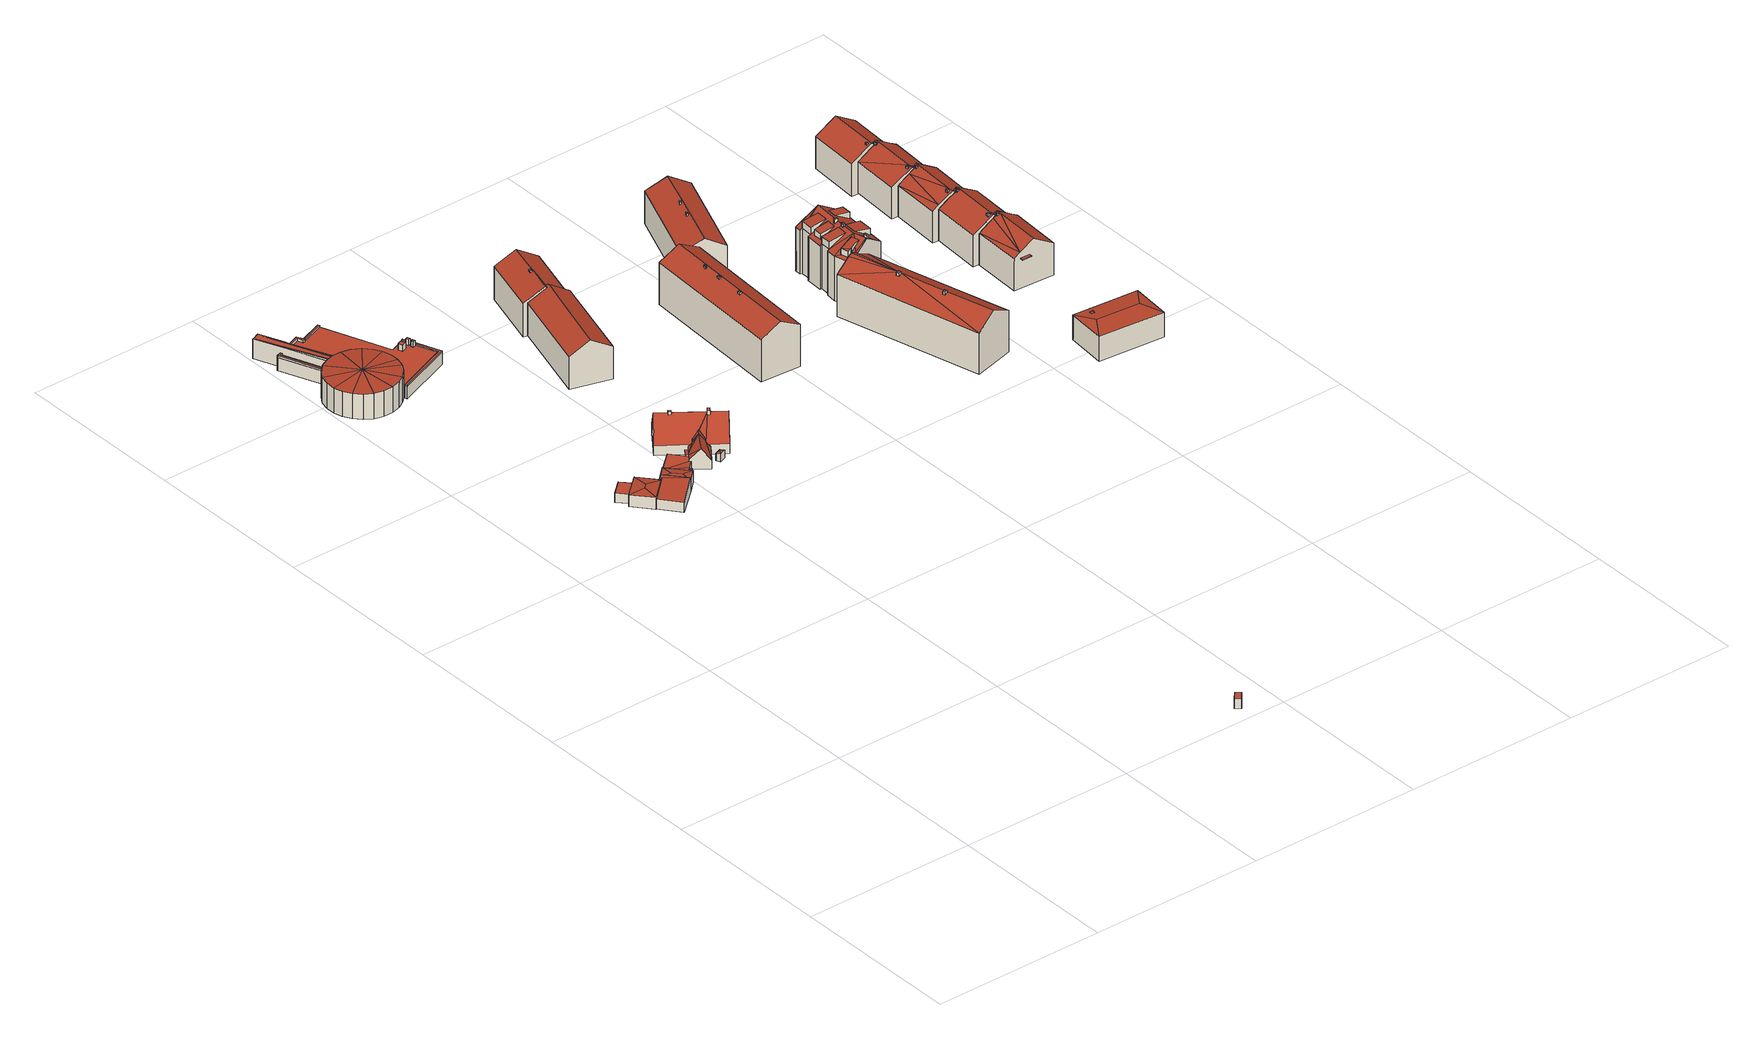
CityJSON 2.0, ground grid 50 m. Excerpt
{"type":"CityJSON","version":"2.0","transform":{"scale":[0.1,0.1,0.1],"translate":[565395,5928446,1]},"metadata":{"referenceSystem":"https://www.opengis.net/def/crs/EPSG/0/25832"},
"CityObjects":{
"building1":{"type":"Building","attributes":{"Grundfläche 2D":"74.644466","Grundhöhe NN":"1.126"},"geometry":[{"type":"Solid","lod":"3","boundaries":[[[[0,1,2,3]],[[4,5,6,7]],[[5,8,9,6]],[[10,9,8]],[[10,7,6,9]],[[0,3,11,12]],[[1,0,12,13]],[[2,1,13,14]],[[5,4,15,16]],[[4,7,17,15]],[[2,14,18,8,5,16,11,3]],[[10,8,18,19]],[[7,10,19,17]],[[15,17,19,18,14,13,12,11,16]]]],"semantics":{"surfaces":[{"type":"RoofSurface"},{"type":"WallSurface"},{"type":"GroundSurface"}],"values":[[0,0,0,0,0,1,1,1,1,1,1,1,1,2]]}}]},
"building2":{"type":"Building","attributes":{"Grundfläche 2D":"5.237724","Grundhöhe NN":"4.412"},"geometry":[{"type":"Solid","lod":"3","boundaries":[[[[20,21,22,23]],[[24,25,23,22]],[[25,26,20,23]],[[26,27,21,20]],[[27,24,22,21]],[[27,26,25,24]]]],"semantics":{"surfaces":[{"type":"RoofSurface"},{"type":"WallSurface"},{"type":"GroundSurface"}],"values":[[0,1,1,1,1,2]]}}]},
"building3":{"type":"Building","attributes":{"Grundfläche 2D":"63.554489","Grundhöhe NN":"1.201"},"geometry":[{"type":"Solid","lod":"3","boundaries":[[[[28,29,30,31]],[[32,29,28,33]],[[34,35,31,30]],[[35,36,28,31]],[[36,37,33,28]],[[37,38,32,33]],[[38,39,29,32]],[[39,34,30,29]],[[35,34,39,38,37,36]]]],"semantics":{"surfaces":[{"type":"RoofSurface"},{"type":"WallSurface"},{"type":"GroundSurface"}],"values":[[0,0,1,1,1,1,1,1,2]]}}]},
"building4":{"type":"Building","attributes":{"Grundfläche 2D":"796.158477","Grundhöhe NN":"1.424"},"children":["building4-1","building4-2","building4-3","building4-4","building4-5","building4-6","building4-7","building4-8"],"geometry":[{"type":"Solid","lod":"3","boundaries":[[[[40,41,42,43,44,45,46]],[[47,48,49,50,51,52]],[[53,54,55,56,57,58,59,60,61,62,63,64,65,66,67,68,69,70,71,72,73]],[[74,75,76,77,78,79,80,81,82]],[[83,84,85,86]],[[87,86,85,88]],[[89,90,91,92,93,94,95,85,84]],[[96,97,85,95]],[[98,99,85,97]],[[100,101,85,99]],[[102,103,85,101]],[[104,105,85,103]],[[106,107,85,105]],[[108,109,85,107]],[[110,85,109]],[[111,88,85,110]],[[70,69,43,42]],[[69,68,44,43]],[[68,112,45,44]],[[113,46,45,112]],[[113,114,115,41,40,46]],[[115,70,42,41]],[[86,60,59,83]],[[87,61,60,86]],[[88,62,61,87]],[[83,59,58,84]],[[78,77,91,90,89,84,58,57,79]],[[52,51,50,116,94,93,92,91,77,76,75]],[[94,116,50,117,118,95]],[[96,95,118,119]],[[97,96,119,120]],[[98,97,120,121]],[[99,98,121,122]],[[100,99,122,123]],[[101,100,123,124]],[[102,101,124,125]],[[103,102,125,126]],[[104,103,126,127]],[[105,104,127,128]],[[106,105,128,129]],[[107,106,129,130]],[[66,108,107,130,131,67]],[[108,66,65,109]],[[109,65,64,110]],[[110,64,63,111]],[[111,63,62,88]],[[49,48,132,133]],[[50,49,133,117]],[[68,67,131,134]],[[112,68,134,135]],[[113,112,135,136]],[[137,115,114,113,136,138]],[[71,70,115,137,139]],[[140,73,72,71,139,141]],[[53,73,140,142]],[[54,53,142,143]],[[55,54,143,144]],[[48,47,52,75,74,82,145,132]],[[55,144,146,80,79,57,56]],[[82,81,80,146,145]],[[127,126,125,124,123,122,121,120,119,118,117,133,132,145,146,144,143,142,140,141,139,137,138,136,135,134,131,130,129,128]]]],"semantics":{"surfaces":[{"type":"RoofSurface"},{"type":"WallSurface"},{"type":"GroundSurface"}],"values":[[0,0,0,0,0,0,0,0,0,0,0,0,0,0,0,0,1,1,1,1,1,1,1,1,1,1,1,1,1,1,1,1,1,1,1,1,1,1,1,1,1,1,1,1,1,1,1,1,1,1,1,1,1,1,1,1,1,1,1,1,2]]}}]},
"building4-1":{"type":"BuildingInstallation","parents":["building4"],"geometry":[{"type":"MultiSurface","lod":"3","boundaries":[[[82,147,148,149,81]],[[150,151,152,148]],[[152,149,148]],[[147,82,74,75,150,148]],[[76,151,150,75]],[[76,153,152,151]],[[149,152,153,154]],[[149,154,81]]],"semantics":{"surfaces":[{"type":"RoofSurface"},{"type":"WallSurface"}],"values":[0,0,0,1,1,1,1,1]}}]},
"building4-2":{"type":"BuildingInstallation","parents":["building4"],"geometry":[{"type":"MultiSurface","lod":"3","boundaries":[[[155,156,157,158]],[[157,159,158]],[[159,80,158]],[[79,156,155,78]],[[156,79,80,159,157]],[[155,158,78]]],"semantics":{"surfaces":[{"type":"RoofSurface"},{"type":"WallSurface"}],"values":[0,0,0,1,1,1]}}]},
"building4-3":{"type":"BuildingInstallation","parents":["building4"],"geometry":[{"type":"MultiSurface","lod":"3","boundaries":[[[160,161,162,163,116,164]],[[48,49,163,162]],[[49,50,116,163]],[[51,164,116,50]],[[160,164,51,165]],[[165,47,161,160]],[[47,48,162,161]]],"semantics":{"surfaces":[{"type":"RoofSurface"},{"type":"WallSurface"}],"values":[0,1,1,1,1,1,1]}}]},
"building4-4":{"type":"BuildingInstallation","parents":["building4"],"geometry":[{"type":"MultiSurface","lod":"3","boundaries":[[[166,167,168,169]],[[170,167,166,171]],[[168,167,170,172]],[[169,168,172,173]],[[166,169,173,171]]],"semantics":{"surfaces":[{"type":"RoofSurface"},{"type":"WallSurface"}],"values":[0,1,1,1,1]}}]},
"building4-5":{"type":"BuildingInstallation","parents":["building4"],"geometry":[{"type":"MultiSurface","lod":"3","boundaries":[[[174,175,176,177]],[[176,175,178,179]],[[180,177,176,179]],[[174,177,180,181]],[[181,178,175,174]]],"semantics":{"surfaces":[{"type":"RoofSurface"},{"type":"WallSurface"}],"values":[0,1,1,1,1]}}]},
"building4-6":{"type":"BuildingInstallation","parents":["building4"],"geometry":[{"type":"MultiSurface","lod":"3","boundaries":[[[182,183,184,185,186,187,188,189,190,191,192,193]],[[194,195,53,54,191,190,189]],[[54,55,192,191]],[[55,56,193,192]],[[56,196,182,193]],[[196,197,198,199,185,184,183,182]],[[186,185,199,200,201,202,203,194,189,188,187]]],"semantics":{"surfaces":[{"type":"RoofSurface"},{"type":"WallSurface"}],"values":[0,1,1,1,1,1,1]}}]},
"building4-7":{"type":"BuildingInstallation","parents":["building4"],"geometry":[{"type":"MultiSurface","lod":"3","boundaries":[[[194,204,205,195]],[[73,53,195,205]],[[203,72,204,194]],[[72,73,205,204]]],"semantics":{"surfaces":[{"type":"RoofSurface"},{"type":"WallSurface"}],"values":[0,1,1,1]}}]},
"building4-8":{"type":"BuildingInstallation","parents":["building4"],"geometry":[{"type":"MultiSurface","lod":"3","boundaries":[[[206,207,208,209]],[[210,211,209,208]],[[206,209,211,212]],[[207,206,212,213]],[[213,210,208,207]]],"semantics":{"surfaces":[{"type":"RoofSurface"},{"type":"WallSurface"}],"values":[0,1,1,1,1]}}]},
"building5":{"type":"Building","attributes":{"Grundfläche 2D":"79.327722","Grundhöhe NN":"1.206"},"geometry":[{"type":"Solid","lod":"3","boundaries":[[[[214,215,216,217,218]],[[219,220,221,222]],[[219,223,224,220]],[[224,225,226,227,220]],[[228,229,4,230,231]],[[230,232,233,231]],[[234,233,232]],[[235,236,228,231,233,234]],[[218,237,238,214]],[[217,216,239,240]],[[217,240,241,218]],[[221,215,214,222]],[[242,243,223,219,222,214,238]],[[224,223,243,244]],[[225,224,244,245]],[[246,227,226,225,245,247]],[[220,227,246,248]],[[4,229,249,35]],[[230,4,35,34]],[[232,230,34,39]],[[234,232,39,250]],[[215,221,236,235,234,250,239,216]],[[236,221,220,228]],[[228,220,248,249,229]],[[237,218,241,251]],[[238,237,251,242]],[[251,241,240,239,250,39,34,35,249,248,246,247,245,244,243,242]]]],"semantics":{"surfaces":[{"type":"RoofSurface"},{"type":"WallSurface"},{"type":"GroundSurface"}],"values":[[0,0,0,0,0,0,0,0,0,1,1,1,1,1,1,1,1,1,1,1,1,1,1,1,1,1,2]]}}]},
"building6":{"type":"Building","attributes":{"Grundfläche 2D":"35.477021","Grundhöhe NN":"1.541"},"children":["building6-1"],"geometry":[{"type":"Solid","lod":"3","boundaries":[[[[252,253,254,255]],[[253,256,257,254]],[[258,259,256]],[[259,257,256]],[[259,260,261,262,257]],[[256,253,263,264,265]],[[266,264,263]],[[267,263,253,252,255,268,269]],[[266,263,267,270]],[[264,266,270,271]],[[265,264,271,272]],[[258,256,265,272,273]],[[259,258,273,274]],[[275,261,260,259,274]],[[261,275,276,268,255,254,257,262]],[[272,271,270,267,269,268,276,275,274,273]]]],"semantics":{"surfaces":[{"type":"RoofSurface"},{"type":"WallSurface"},{"type":"GroundSurface"}],"values":[[0,0,0,0,0,0,0,1,1,1,1,1,1,1,1,2]]}}]},
"building6-1":{"type":"BuildingInstallation","parents":["building6"],"geometry":[{"type":"MultiSurface","lod":"3","boundaries":[[[277,278,279,280]],[[281,282,279,278]],[[282,283,280,279]],[[283,284,277,280]],[[284,281,278,277]],[[281,284,283,282]]],"semantics":{"surfaces":[{"type":"RoofSurface"},{"type":"WallSurface"},{"type":"OuterCeilingSurface"}],"values":[0,1,1,1,1,2]}}]},
"building7":{"type":"Building","attributes":{"Grundfläche 2D":"2.961170","Grundhöhe NN":"1.594"},"geometry":[{"type":"Solid","lod":"3","boundaries":[[[[285,286,287]],[[285,288,286]],[[285,287,289]],[[285,289,288]],[[290,291,287,286]],[[291,292,289,287]],[[292,293,288,289]],[[293,290,286,288]],[[293,292,291,290]]]],"semantics":{"surfaces":[{"type":"RoofSurface"},{"type":"WallSurface"},{"type":"GroundSurface"}],"values":[[0,0,0,0,1,1,1,1,2]]}}]},
"building8":{"type":"Building","attributes":{"Grundfläche 2D":"186.154211","Grundhöhe NN":"1.440"},"children":["building8-1","building8-2","building8-3","building8-4","building8-5"],"geometry":[{"type":"Solid","lod":"3","boundaries":[[[[294,295,296,297,298,299]],[[299,298,300]],[[301,299,300]],[[302,299,301,303,304,305,306,299]],[[307,308,309,296,295,294,299,310,306,305,311]],[[299,306,310]],[[298,297,312,313]],[[300,298,313,314]],[[301,300,314,315]],[[304,303,301,315,316]],[[311,305,304,316,317]],[[309,308,307,311,317,318]],[[312,297,296,309,318]],[[316,315,314,313,312,318,317]]]],"semantics":{"surfaces":[{"type":"RoofSurface"},{"type":"WallSurface"},{"type":"GroundSurface"}],"values":[[0,0,0,0,0,0,1,1,1,1,1,1,1,2]]}}]},
"building8-1":{"type":"BuildingInstallation","parents":["building8"],"geometry":[{"type":"MultiSurface","lod":"3","boundaries":[[[319,320,321,322]],[[323,321,320,324]],[[325,322,321,326]],[[327,328,321,323]],[[329,326,321,328,330,331,332]],[[322,333,319]],[[334,323,324]],[[327,323,334]],[[335,336,337,326,329,332,331]],[[338,333,322,325,326,337,339]]],"semantics":{"surfaces":[{"type":"RoofSurface"},{"type":"WallSurface"}],"values":[0,0,0,0,0,1,1,1,1,1]}}]},
"building8-2":{"type":"BuildingInstallation","parents":["building8"],"geometry":[{"type":"MultiSurface","lod":"3","boundaries":[[[340,341,258]],[[342,343,340,258,344]],[[345,346,347,342,344,348]],[[258,341,298,300]],[[300,301,348,344,258]],[[345,348,301]],[[341,340,298]]],"semantics":{"surfaces":[{"type":"RoofSurface"},{"type":"WallSurface"}],"values":[0,0,0,1,1,1,1]}}]},
"building8-3":{"type":"BuildingInstallation","parents":["building8"],"geometry":[{"type":"MultiSurface","lod":"3","boundaries":[[[349,350,351,352,353,354,355]],[[352,351,350,356,310,357]],[[358,353,352,357,299]],[[355,354,353,358,302,359]],[[359,306,349,355]],[[306,356,350,349]]],"semantics":{"surfaces":[{"type":"RoofSurface"},{"type":"WallSurface"}],"values":[0,1,1,1,1,1]}}]},
"building8-4":{"type":"BuildingInstallation","parents":["building8"],"geometry":[{"type":"MultiSurface","lod":"3","boundaries":[[[360,361,362,363,364,365]],[[366,294,362,361]],[[363,362,294,367]],[[368,364,363,367]],[[295,369,365,364,368]],[[361,360,365,369,370,366]]],"semantics":{"surfaces":[{"type":"RoofSurface"},{"type":"WallSurface"}],"values":[0,1,1,1,1,1]}}]},
"building8-5":{"type":"BuildingInstallation","parents":["building8"],"geometry":[{"type":"MultiSurface","lod":"3","boundaries":[[[371,372,373,374]],[[375,376,374,373]],[[376,377,371,374]],[[377,378,372,371]],[[378,375,373,372]],[[378,377,376,375]]],"semantics":{"surfaces":[{"type":"RoofSurface"},{"type":"WallSurface"},{"type":"OuterCeilingSurface"}],"values":[0,1,1,1,1,2]}}]},
"building9":{"type":"Building","attributes":{"Grundfläche 2D":"308.200887","Grundhöhe NN":"1.841"},"geometry":[{"type":"Solid","lod":"3","boundaries":[[[[379,380,381,382,383]],[[384,385,386,383,382,381,387,388]],[[386,385,389,390]],[[379,383,386,390,391]],[[380,379,391,392]],[[387,381,380,392,393]],[[388,387,393,394]],[[385,384,388,394,389]],[[394,393,392,391,390,389]]]],"semantics":{"surfaces":[{"type":"RoofSurface"},{"type":"WallSurface"},{"type":"GroundSurface"}],"values":[[0,0,1,1,1,1,1,1,2]]}}]},
"building10":{"type":"Building","attributes":{"Grundfläche 2D":"206.650863","Grundhöhe NN":"1.632"},"children":["building10-1"],"geometry":[{"type":"Solid","lod":"3","boundaries":[[[[395,396,397,398,399,400,401]],[[388,387,399,398,397]],[[402,403,401,400,399,387]],[[395,401,403,404,405]],[[396,395,405,406]],[[388,397,396,406,407]],[[387,388,407,408]],[[402,387,408,409]],[[403,402,409,404]],[[408,407,406,405,404,409]]]],"semantics":{"surfaces":[{"type":"RoofSurface"},{"type":"WallSurface"},{"type":"GroundSurface"}],"values":[[0,0,0,1,1,1,1,1,1,2]]}}]},
"building10-1":{"type":"BuildingInstallation","parents":["building10"],"geometry":[{"type":"MultiSurface","lod":"3","boundaries":[[[410,411,412,413,414]],[[412,411,415,416]],[[416,417,413,412]],[[417,418,414,413]],[[418,419,415,411,410,414]]],"semantics":{"surfaces":[{"type":"RoofSurface"},{"type":"WallSurface"}],"values":[0,1,1,1,1]}}]},
"building11":{"type":"Building","attributes":{"Grundfläche 2D":"507.017142","Grundhöhe NN":"1.925"},"children":["building11-1","building11-2","building11-3"],"geometry":[{"type":"Solid","lod":"3","boundaries":[[[[420,421,422,423]],[[424,420,423,425]],[[422,421,426,427]],[[425,423,422,427,428]],[[424,425,428,429]],[[421,420,424,429,426]],[[428,427,426,429]]]],"semantics":{"surfaces":[{"type":"RoofSurface"},{"type":"WallSurface"},{"type":"GroundSurface"}],"values":[[0,0,1,1,1,1,2]]}}]},
"building11-1":{"type":"BuildingInstallation","parents":["building11"],"geometry":[{"type":"MultiSurface","lod":"3","boundaries":[[[430,431,432,433]],[[433,432,434,435]],[[430,433,435,436]],[[431,430,436,437]],[[432,431,437,434]]],"semantics":{"surfaces":[{"type":"RoofSurface"},{"type":"WallSurface"}],"values":[0,1,1,1,1]}}]},
"building11-2":{"type":"BuildingInstallation","parents":["building11"],"geometry":[{"type":"MultiSurface","lod":"3","boundaries":[[[438,439,440,441]],[[442,443,441,440]],[[443,444,438,441]],[[439,438,444,445]],[[440,439,445,442]]],"semantics":{"surfaces":[{"type":"RoofSurface"},{"type":"WallSurface"}],"values":[0,1,1,1,1]}}]},
"building11-3":{"type":"BuildingInstallation","parents":["building11"],"geometry":[{"type":"MultiSurface","lod":"3","boundaries":[[[446,447,448,449]],[[449,448,450,451]],[[446,449,451,452]],[[447,446,452,453]],[[448,447,453,450]]],"semantics":{"surfaces":[{"type":"RoofSurface"},{"type":"WallSurface"}],"values":[0,1,1,1,1]}}]},
"building12":{"type":"Building","attributes":{"Grundfläche 2D":"349.175255","Grundhöhe NN":"1.779"},"children":["building12-1","building12-2"],"geometry":[{"type":"Solid","lod":"3","boundaries":[[[[454,455,456,457,458]],[[459,460,458,457,456]],[[461,462,463,464]],[[465,466,467,468,464,463,469]],[[464,468,461]],[[470,461,468]],[[471,472,473,474,462,461,470]],[[455,454,475,476]],[[459,456,455,476,477]],[[460,459,477,478]],[[462,474,475,454,458,460,478,469,463]],[[470,467,466,471]],[[473,472,465,469]],[[478,477,476,475,474,473,469]],[[470,468,467]],[[466,465,472,471]]]],"semantics":{"surfaces":[{"type":"RoofSurface"},{"type":"WallSurface"},{"type":"GroundSurface"},{"type":"OuterCeilingSurface"}],"values":[[0,0,0,1,1,1,1,1,1,1,1,1,1,2,2,3]]}}]},
"building12-1":{"type":"BuildingInstallation","parents":["building12"],"geometry":[{"type":"MultiSurface","lod":"3","boundaries":[[[479,480,481,482]],[[482,481,483,484]],[[479,482,484,485]],[[480,479,485,486]],[[481,480,486,483]]],"semantics":{"surfaces":[{"type":"RoofSurface"},{"type":"WallSurface"}],"values":[0,1,1,1,1]}}]},
"building12-2":{"type":"BuildingInstallation","parents":["building12"],"geometry":[{"type":"MultiSurface","lod":"3","boundaries":[[[487,488,489,490]],[[490,489,491,492]],[[487,490,492,493]],[[488,487,493,494]],[[489,488,494,491]]],"semantics":{"surfaces":[{"type":"RoofSurface"},{"type":"WallSurface"}],"values":[0,1,1,1,1]}}]},
"building13":{"type":"Building","attributes":{"Grundfläche 2D":"526.758337","Grundhöhe NN":"2.095"},"children":["building13-1","building13-2"],"geometry":[{"type":"Solid","lod":"3","boundaries":[[[[495,496,497,498]],[[495,498,499]],[[497,496,500,501]],[[502,503,498,497,501,500]],[[498,503,504,505,506]],[[507,508,506]],[[506,508,509,498]],[[498,509,499]],[[509,508,510,499]],[[496,495,511,512]],[[502,500,496,512,513]],[[503,502,513,514]],[[506,505,504,503,514,515]],[[507,506,515,516]],[[495,499,517,511]],[[516,518,517,499,510,508,507]],[[513,512,511,517,518,516,515,514]]]],"semantics":{"surfaces":[{"type":"RoofSurface"},{"type":"WallSurface"},{"type":"GroundSurface"}],"values":[[0,0,0,0,0,0,0,0,1,1,1,1,1,1,1,1,2]]}}]},
"building13-1":{"type":"BuildingInstallation","parents":["building13"],"geometry":[{"type":"MultiSurface","lod":"3","boundaries":[[[519,520,521,522]],[[522,521,523,524]],[[519,522,524,525]],[[520,519,525,526]],[[521,520,526,523]]],"semantics":{"surfaces":[{"type":"RoofSurface"},{"type":"WallSurface"}],"values":[0,1,1,1,1]}}]},
"building13-2":{"type":"BuildingInstallation","parents":["building13"],"geometry":[{"type":"MultiSurface","lod":"3","boundaries":[[[527,528,529,530,531]],[[532,533,529,528]],[[533,534,535,531,530,529]],[[536,537,527,531,535]],[[537,532,528,527]]],"semantics":{"surfaces":[{"type":"RoofSurface"},{"type":"WallSurface"}],"values":[0,1,1,1,1]}}]},
"building14":{"type":"Building","attributes":{"Grundfläche 2D":"246.962147","Grundhöhe NN":"2.276"},"children":["building14-1","building14-2","building14-3"],"geometry":[{"type":"Solid","lod":"3","boundaries":[[[[538,539,540,541,542]],[[543,544,545,546]],[[547,548,549,550]],[[551,552,553,554]],[[555,556,557,558,559,560,561]],[[562,563,558]],[[563,559,558]],[[564,565,566,567,568]],[[569,570,571,572,549,572,573,574],[575,576,550,549],[554,553,577,578]],[[571,579,580,581]],[[581,582,571]],[[539,583,584,585,586,566,565,572,571,582,540],[545,587,588,546]],[[574,573,572,565,564,589]],[[589,590,591,574]],[[592,593,594,595,591,596,597,507]],[[555,598,574,591,595,599,600]],[[592,507,601]],[[507,506,602]],[[601,507,602,574,598,561]],[[603,602,506]],[[604,605,569,574,602,603]],[[538,542,581,583]],[[538,583,539]],[[542,541,540,582,581]],[[588,587,544,543]],[[587,545,544]],[[588,543,546]],[[548,575,549]],[[550,576,547]],[[548,547,576,575]],[[577,553,552]],[[551,554,578]],[[578,577,552,551]],[[594,562,558,557,556,600,599,595]],[[562,594,593,563]],[[559,563,593,592]],[[592,601,561,560,559]],[[555,561,598]],[[556,555,600]],[[568,567,586,589]],[[568,589,564]],[[566,586,567]],[[570,569,606,607]],[[579,571,570,607,608]],[[580,579,608,609]],[[581,580,609,610]],[[583,581,610,611]],[[584,583,611,612]],[[585,584,612,613]],[[586,585,613,614]],[[589,586,614,615]],[[590,589,615,616]],[[591,590,616,617]],[[596,591,617,618]],[[619,507,597,596,618,620]],[[506,507,619,621]],[[606,569,605,604,603,506,621,622]],[[617,616,615,614,613,612,611,610,609,608,607,606,622,621,619,620,618]]]],"semantics":{"surfaces":[{"type":"RoofSurface"},{"type":"WallSurface"},{"type":"GroundSurface"}],"values":[[0,0,0,0,0,0,0,0,0,0,0,0,0,0,0,0,0,0,0,0,0,1,1,1,1,1,1,1,1,1,1,1,1,1,1,1,1,1,1,1,1,1,1,1,1,1,1,1,1,1,1,1,1,1,1,1,1,2]]}}]},
"building14-1":{"type":"BuildingInstallation","parents":["building14"],"geometry":[{"type":"MultiSurface","lod":"3","boundaries":[[[623,624,625,626]],[[624,623,627,572,628]],[[625,624,628,629]],[[626,625,629,573]],[[623,626,573,627]]],"semantics":{"surfaces":[{"type":"RoofSurface"},{"type":"WallSurface"}],"values":[0,1,1,1,1]}}]},
"building14-2":{"type":"BuildingInstallation","parents":["building14"],"geometry":[{"type":"MultiSurface","lod":"3","boundaries":[[[630,631,632,633]],[[633,632,634,635]],[[635,636,630,633]],[[631,630,636,637]],[[637,634,632,631]]],"semantics":{"surfaces":[{"type":"RoofSurface"},{"type":"WallSurface"}],"values":[0,1,1,1,1]}}]},
"building14-3":{"type":"BuildingInstallation","parents":["building14"],"geometry":[{"type":"MultiSurface","lod":"3","boundaries":[[[638,639,640,641,642]],[[643,644,640,639]],[[641,640,644,645]],[[645,646,647,638,642,641]],[[639,638,647,643]]],"semantics":{"surfaces":[{"type":"RoofSurface"},{"type":"WallSurface"}],"values":[0,1,1,1,1]}}]},
"building15":{"type":"Building","attributes":{"Grundfläche 2D":"223.430524","Grundhöhe NN":"2.070"},"children":["building15-1"],"geometry":[{"type":"Solid","lod":"3","boundaries":[[[[648,649,650,651]],[[649,652,650]],[[648,651,653]],[[649,648,653,652]],[[654,655,651,650]],[[655,656,653,651]],[[656,657,652,653]],[[657,654,650,652]],[[657,656,655,654]]]],"semantics":{"surfaces":[{"type":"RoofSurface"},{"type":"WallSurface"},{"type":"GroundSurface"}],"values":[[0,0,0,0,1,1,1,1,2]]}}]},
"building15-1":{"type":"BuildingInstallation","parents":["building15"],"geometry":[{"type":"MultiSurface","lod":"3","boundaries":[[[658,659,660,661]],[[660,659,662,663]],[[659,658,662]],[[660,663,661]]],"semantics":{"surfaces":[{"type":"RoofSurface"},{"type":"WallSurface"}],"values":[0,1,1,1]}}]},
"building16":{"type":"Building","attributes":{"Grundfläche 2D":"179.694437","Grundhöhe NN":"2.360"},"children":["building16-1","building16-2"],"geometry":[{"type":"Solid","lod":"3","boundaries":[[[[664,665,666]],[[665,667,666]],[[668,669,665]],[[670,667,665,669,671]],[[672,673,674,675,676,669,668]],[[677,678,679,680,681,669,676,675]],[[671,669,681,680,679,667,670]],[[664,666,682,683]],[[672,668,665,664,683,684]],[[673,672,684,685]],[[677,675,674,673,685,686]],[[687,679,678,677,686,688]],[[666,667,679,687,682]],[[682,687,688,686,685,684,683]]]],"semantics":{"surfaces":[{"type":"RoofSurface"},{"type":"WallSurface"},{"type":"GroundSurface"}],"values":[[0,0,0,0,0,0,0,1,1,1,1,1,1,2]]}}]},
"building16-1":{"type":"BuildingInstallation","parents":["building16"],"geometry":[{"type":"MultiSurface","lod":"3","boundaries":[[[689,690,691,692,693,694,695]],[[670,696,693,692,697,680]],[[696,698,694,693]],[[698,671,681,699,700,691,690,689,695,694]],[[700,697,692,691]]],"semantics":{"surfaces":[{"type":"RoofSurface"},{"type":"WallSurface"}],"values":[0,1,1,1,1]}}]},
"building16-2":{"type":"BuildingInstallation","parents":["building16"],"geometry":[{"type":"MultiSurface","lod":"3","boundaries":[[[701,702,703,704]],[[705,706,704,703]],[[706,707,701,704]],[[707,708,702,701]],[[708,705,703,702]],[[708,707,706,705]]],"semantics":{"surfaces":[{"type":"RoofSurface"},{"type":"WallSurface"},{"type":"OuterCeilingSurface"}],"values":[0,1,1,1,1,2]}}]},
"building17":{"type":"Building","attributes":{"Grundfläche 2D":"175.520800","Grundhöhe NN":"2.478"},"children":["building17-1","building17-2"],"geometry":[{"type":"Solid","lod":"3","boundaries":[[[[709,710,711,679,678,677]],[[712,709,677]],[[712,713,714,715,716,717,718,709]],[[719,720,717,716]],[[721,722,723,718,724,720]],[[725,720,724,718,717,720]],[[721,726,727,728,729,730,711,710,709,718,723,722]],[[729,728,731,732]],[[679,711,730,729,732,733]],[[734,677,678,679,733,735]],[[713,712,677,734,736]],[[714,713,736,737]],[[719,716,715,714,737,738]],[[720,719,738,739]],[[728,727,726,721,720,739,731]],[[735,733,732,731,739,738,737,736,734]]]],"semantics":{"surfaces":[{"type":"RoofSurface"},{"type":"WallSurface"},{"type":"GroundSurface"}],"values":[[0,0,0,0,0,0,0,1,1,1,1,1,1,1,1,2]]}}]},
"building17-1":{"type":"BuildingInstallation","parents":["building17"],"geometry":[{"type":"MultiSurface","lod":"3","boundaries":[[[740,741,742,743]],[[743,742,744,745]],[[740,743,745,746]],[[741,740,746,747]],[[742,741,747,744]]],"semantics":{"surfaces":[{"type":"RoofSurface"},{"type":"WallSurface"}],"values":[0,1,1,1,1]}}]},
"building17-2":{"type":"BuildingInstallation","parents":["building17"],"geometry":[{"type":"MultiSurface","lod":"3","boundaries":[[[748,749,750,751,752,753,754,755]],[[756,757,751,750]],[[724,725,754,753,752,751,757,723]],[[755,754,725,720]],[[720,722,758,756,750,749,748,755]]],"semantics":{"surfaces":[{"type":"RoofSurface"},{"type":"WallSurface"}],"values":[0,1,1,1,1]}}]},
"building18":{"type":"Building","attributes":{"Grundfläche 2D":"174.951171","Grundhöhe NN":"2.493"},"children":["building18-1","building18-2"],"geometry":[{"type":"Solid","lod":"3","boundaries":[[[[759,760,761]],[[760,762,761]],[[760,763,764,762]],[[764,763,720,719,765,766,767,768,769]],[[764,769,768,767,770,771,772,773,774,762],[775,776,775,770]],[[759,761,777,778]],[[720,763,760,759,778,739]],[[719,720,739,738]],[[765,719,738,779]],[[766,765,779,780]],[[781,771,770,767,766,780,782]],[[783,773,772,771,781,784]],[[761,762,774,773,783,777]],[[739,778,777,783,784,781,782,780,779,738]]]],"semantics":{"surfaces":[{"type":"RoofSurface"},{"type":"WallSurface"},{"type":"GroundSurface"}],"values":[[0,0,0,0,0,1,1,1,1,1,1,1,1,2]]}}]},
"building18-1":{"type":"BuildingInstallation","parents":["building18"],"geometry":[{"type":"MultiSurface","lod":"3","boundaries":[[[785,786,787,788]],[[789,790,785,788]],[[791,786,785,790]],[[791,792,787,786]],[[788,787,792,789]]],"semantics":{"surfaces":[{"type":"RoofSurface"},{"type":"WallSurface"}],"values":[0,1,1,1,1]}}]},
"building18-2":{"type":"BuildingInstallation","parents":["building18"],"geometry":[{"type":"MultiSurface","lod":"3","boundaries":[[[793,794,795,796,797,798,799,800,801,802,803]],[[804,805,798,797]],[[798,805,806,807,808,809,802,801,800,799]],[[809,775,803,802]],[[775,810,793,803]],[[811,812,804,797,796,795,794,793,810,776]]],"semantics":{"surfaces":[{"type":"RoofSurface"},{"type":"WallSurface"}],"values":[0,1,1,1,1,1]}}]},
"building19":{"type":"Building","attributes":{"Grundfläche 2D":"174.734475","Grundhöhe NN":"2.484"},"children":["building19-1","building19-2"],"geometry":[{"type":"Solid","lod":"3","boundaries":[[[[813,814,815,816,817,818]],[[819,815,814,820,821,822]],[[814,813,818,773,772,771]],[[823,814,771]],[[824,814,823]],[[824,825,826,827,828,829,820,814]],[[830,821,820,831,832]],[[822,821,830,832,833,819]],[[834,835,836,832,831,820,829,828]],[[816,815,837,838]],[[773,818,817,816,838,783]],[[781,771,772,773,783,784]],[[839,825,824,823,771,781,782]],[[826,825,839,840]],[[841,835,834,828,827,826,840,842]],[[832,836,835,841,843]],[[815,819,833,832,843,844,837]],[[781,784,783,838,837,844,843,841,842,840,839,782]]]],"semantics":{"surfaces":[{"type":"RoofSurface"},{"type":"WallSurface"},{"type":"GroundSurface"}],"values":[[0,0,0,0,0,0,0,0,0,1,1,1,1,1,1,1,1,2]]}}]},
"building19-1":{"type":"BuildingInstallation","parents":["building19"],"geometry":[{"type":"MultiSurface","lod":"3","boundaries":[[[845,846,847,848,849]],[[850,847,846,851,852]],[[850,853,848,847]],[[845,849,848,853,854,855]],[[855,851,846,845]]],"semantics":{"surfaces":[{"type":"RoofSurface"},{"type":"WallSurface"}],"values":[0,1,1,1,1]}}]},
"building19-2":{"type":"BuildingInstallation","parents":["building19"],"geometry":[{"type":"MultiSurface","lod":"3","boundaries":[[[856,857,858,859,860,861,862,863,864,865,866]],[[861,867,868,833,822,869,864,863,862]],[[869,870,865,864]],[[870,821,830,831,871,872,859,858,857,856,866,865]],[[860,859,872,836,873,867,861]]],"semantics":{"surfaces":[{"type":"RoofSurface"},{"type":"WallSurface"}],"values":[0,1,1,1,1]}}]},
"building20":{"type":"Building","attributes":{"Grundfläche 2D":"176.702439","Grundhöhe NN":"2.172"},"children":["building20-1"],"geometry":[{"type":"Solid","lod":"3","boundaries":[[[[874,875,876,877]],[[877,832,836,835,878,879,880,881,874]],[[876,875,882,883]],[[832,877,876,883,884]],[[885,835,836,832,884,886]],[[887,888,880,879,878,835,885,889]],[[881,880,888,890]],[[875,874,881,890,882]],[[883,882,890,888,887,889,885,886,884]]]],"semantics":{"surfaces":[{"type":"RoofSurface"},{"type":"WallSurface"},{"type":"GroundSurface"}],"values":[[0,0,1,1,1,1,1,1,2]]}}]},
"building20-1":{"type":"BuildingInstallation","parents":["building20"],"geometry":[{"type":"MultiSurface","lod":"3","boundaries":[[[891,892,893,894]],[[894,893,895,896]],[[891,894,896,897]],[[892,891,897,898]],[[893,892,898,895]]],"semantics":{"surfaces":[{"type":"RoofSurface"},{"type":"WallSurface"}],"values":[0,1,1,1,1]}}]}
},
"vertices":[
[331,1757,28],[293,1724,28],[318,1697,28],[356,1730,28],[409,1691,36],[368,1741,36],[367,1694,40],[412,1687,36],[307,1688,36],[353,1681,40],[352,1635,36],[356,1730,1],[331,1757,1],[293,1724,1],[318,1697,1],[409,1691,1],[368,1741,1],[412,1687,1],[307,1688,1],[352,1635,1],
[877,39,62],[858,17,62],[872,5,62],[891,28,62],[872,5,34],[891,28,34],[877,39,34],[858,17,34],
[412,1687,42],[465,1641,44],[417,1697,44],[409,1691,42],[395,1580,32],[352,1635,32],[417,1697,2],[409,1691,2],[412,1687,2],[352,1635,2],[395,1580,2],[465,1641,2],
[324,2528,43],[309,2565,43],[304,2562,43],[342,2466,43],[185,2404,43],[187,2397,43],[350,2462,43],[38,2698,42],[36,2703,42],[21,2697,42],[72,2569,42],[76,2570,42],[87,2573,42],[117,2716,40],[110,2732,40],[58,2712,40],[60,2706,40],[112,2575,40],[122,2575,40],[147,2569,40],[172,2555,40],[190,2535,40],[203,2513,40],[210,2487,40],[209,2462,40],[202,2435,40],[189,2413,40],[183,2407,40],[185,2404,40],[342,2466,40],[304,2562,40],[263,2546,40],[188,2738,40],[186,2743,40],[38,2698,63],[87,2573,65],[90,2574,65],[96,2576,65],[109,2575,65],[112,2575,65],[30,2784,62],[10,2776,62],[7,2775,62],[147,2569,78],[122,2575,78],[108,2476,84],[172,2555,78],[190,2535,78],[203,2513,78],[112,2575,78],[109,2575,78],[96,2576,78],[90,2574,78],[87,2573,78],[72,2569,78],[49,2557,78],[30,2538,78],[15,2516,78],[9,2489,78],[8,2463,78],[14,2438,78],[27,2415,78],[46,2395,78],[68,2381,78],[94,2374,78],[122,2374,78],[148,2381,78],[170,2394,78],[189,2413,78],[202,2435,78],[209,2462,78],[210,2487,78],[187,2397,40],[350,2462,40],[324,2528,40],[309,2565,40],[72,2569,47],[72,2569,4],[49,2557,4],[30,2538,4],[15,2516,4],[9,2489,4],[8,2463,4],[14,2438,4],[27,2415,4],[46,2395,4],[68,2381,4],[94,2374,4],[122,2374,4],[148,2381,4],[170,2394,4],[183,2407,4],[36,2703,4],[21,2697,4],[185,2404,4],[187,2397,4],[350,2462,4],[309,2565,4],[324,2528,4],[263,2546,4],[186,2743,4],[188,2738,4],[117,2716,4],[110,2732,4],[58,2712,4],[7,2775,4],[30,2784,4],
[36,2703,65],[38,2698,65],[40,2699,65],[87,2573,70],[90,2574,70],[41,2699,65],[41,2699,63],[40,2699,63],
[109,2575,68],[112,2575,68],[60,2706,64],[28,2781,62],[58,2712,64],
[29,2694,47],[38,2698,47],[36,2703,47],[21,2697,47],[76,2570,47],[29,2694,42],
[306,2536,57],[312,2539,57],[309,2547,57],[302,2544,57],[312,2539,40],[306,2536,40],[309,2547,40],[302,2544,40],
[309,2523,55],[317,2525,55],[314,2533,55],[307,2530,55],[317,2525,40],[314,2533,40],[307,2530,40],[309,2523,40],
[107,2725,47],[111,2715,47],[111,2714,47],[113,2709,47],[116,2710,47],[117,2710,47],[118,2710,47],[119,2711,47],[117,2716,47],[110,2732,47],[58,2712,47],[60,2706,47],[119,2711,44],[117,2716,44],[107,2725,40],[111,2715,40],[111,2714,40],[113,2709,40],[116,2710,40],[117,2710,40],[118,2710,40],[119,2711,40],
[188,2738,44],[186,2743,44],
[285,2543,58],[273,2538,58],[277,2525,58],[290,2530,58],[277,2525,40],[290,2530,40],[285,2543,40],[273,2538,40],
[494,1683,24],[489,1679,24],[497,1671,24],[501,1675,24],[498,1679,24],[509,1697,27],[447,1728,30],[489,1679,27],[494,1683,27],[527,1713,28],[523,1716,28],[537,1735,28],[536,1736,28],[501,1775,30],[447,1728,36],[408,1693,36],[417,1697,36],[445,1693,39],[465,1641,36],[465,1671,39],[497,1670,36],[497,1671,36],[489,1679,36],[513,1692,24],[509,1697,24],[497,1671,2],[501,1675,2],[498,1679,2],[509,1697,2],[527,1713,2],[523,1716,2],[537,1735,2],[501,1775,2],[536,1736,2],[447,1728,2],[408,1693,2],[497,1670,2],[513,1692,2],
[527,1713,38],[546,1699,64],[537,1735,32],[523,1716,33],[584,1754,64],[541,1741,33],[572,1763,45],[568,1759,45],[568,1759,44],[559,1765,33],[555,1760,33],[567,1683,31],[593,1739,44],[597,1744,44],[603,1732,31],[567,1683,5],[523,1716,5],[527,1713,5],[603,1732,5],[593,1739,5],[597,1744,5],[572,1763,5],[568,1759,5],[559,1765,5],[555,1760,5],
[535,1745,26],[541,1741,28],[555,1760,28],[549,1765,26],[541,1741,24],[555,1760,24],[549,1765,24],[535,1745,24],
[610,1703,31],[622,1700,29],[617,1713,26],[603,1692,29],[598,1705,26],[622,1700,6],[617,1713,6],[598,1705,6],[603,1692,6],
[561,1834,96],[555,1839,96],[526,1860,96],[495,1820,33],[571,1764,33],[633,1781,96],[572,1763,33],[597,1744,33],[634,1773,89],[607,1737,33],[645,1709,33],[675,1750,96],[638,1778,96],[636,1841,33],[623,1850,33],[555,1900,33],[638,1786,87],[704,1789,33],[495,1820,4],[571,1764,4],[572,1763,4],[597,1744,4],[645,1709,4],[704,1789,4],[555,1900,4],
[600,1843,57],[601,1842,58],[610,1826,81],[607,1852,57],[605,1819,81],[601,1837,63],[624,1839,57],[637,1830,57],[624,1820,63],[626,1821,61],[636,1828,57],[628,1821,60],[631,1821,57],[635,1827,57],[607,1852,43],[605,1819,78],[635,1827,48],[636,1828,46],[637,1830,43],[613,1848,43],[624,1839,43],
[577,1771,45],[571,1764,45],[599,1773,63],[594,1773,59],[584,1754,63],[603,1752,45],[601,1761,52],[600,1769,59],[597,1744,45],
[638,1778,101],[642,1783,101],[638,1786,101],[637,1787,101],[630,1777,101],[634,1773,101],[635,1773,101],[642,1783,87],[637,1787,87],[630,1777,89],[635,1773,89],
[556,1833,100],[559,1831,100],[561,1834,100],[563,1837,100],[557,1842,100],[553,1835,100],[559,1831,91],[563,1837,91],[557,1842,92],[553,1835,91],[556,1833,91],
[626,1855,30],[623,1850,30],[636,1841,30],[639,1845,30],[636,1841,28],[639,1845,28],[626,1855,28],[623,1850,28],
[629,2141,104],[704,2399,104],[648,2416,139],[646,2407,139],[572,2157,139],[636,2410,132],[590,2423,104],[517,2173,104],[643,2417,135],[640,2409,135],[590,2423,8],[517,2173,8],[629,2141,8],[704,2399,8],[643,2417,8],[640,2409,8],
[629,2600,104],[579,2427,105],[636,2410,139],[638,2419,139],[657,2484,139],[659,2491,139],[685,2583,139],[694,2402,104],[742,2567,104],[742,2567,6],[629,2600,6],[579,2427,6],[640,2409,6],[643,2417,6],[694,2402,6],
[652,2485,141],[653,2485,141],[655,2492,141],[651,2493,141],[649,2486,141],[653,2485,136],[655,2492,136],[651,2493,134],[649,2486,134],[652,2485,136],
[985,2320,164],[925,2323,133],[900,1899,133],[960,1896,164],[1045,2316,132],[1019,1892,132],[925,2323,9],[900,1899,9],[1019,1892,9],[1045,2316,9],
[969,2140,166],[970,2149,166],[966,2149,166],[965,2140,166],[966,2149,160],[965,2140,160],[969,2140,162],[970,2149,162],
[973,2198,166],[974,2207,166],[970,2207,166],[969,2198,166],[970,2207,160],[969,2198,160],[973,2198,162],[974,2207,162],
[966,2055,166],[966,2064,166],[961,2064,166],[961,2056,166],[961,2064,160],[961,2056,160],[966,2055,162],[966,2064,163],
[1129,2310,104],[1236,2580,104],[1181,2602,136],[1136,2487,136],[1075,2331,136],[1125,2624,104],[1018,2354,104],[1045,2316,105],[1054,2340,105],[1020,2353,105],[1006,2318,105],[1020,2353,33],[1007,2319,33],[1007,2319,8],[1006,2318,8],[1020,2353,8],[1045,2317,8],[1045,2317,33],[1054,2339,33],[1054,2339,8],[1054,2340,8],[1129,2310,8],[1236,2580,8],[1125,2624,8],[1018,2354,8],
[1111,2439,139],[1114,2446,139],[1111,2447,139],[1108,2440,139],[1111,2447,131],[1108,2440,131],[1111,2439,133],[1114,2446,133],
[1131,2489,139],[1134,2495,139],[1130,2497,139],[1127,2490,139],[1130,2497,131],[1127,2490,131],[1131,2489,133],[1134,2495,133],
[1227,2004,134],[1333,1583,133],[1323,1872,166],[1321,1880,166],[1275,2017,160],[1392,1599,167],[1356,1743,166],[1452,1615,133],[1347,2027,133],[1344,2027,134],[1341,2026,136],[1303,2016,158],[1302,2023,158],[1301,2023,158],[1286,2019,165],[1286,2019,167],[1227,2004,11],[1333,1583,11],[1452,1615,11],[1347,2027,11],[1303,2016,11],[1302,2023,11],[1275,2017,11],[1301,2023,11],
[1355,1743,170],[1346,1741,170],[1348,1734,170],[1356,1736,170],[1348,1734,161],[1356,1736,166],[1355,1743,166],[1346,1741,161],
[1311,1878,170],[1313,1869,170],[1322,1872,170],[1322,1874,170],[1320,1880,170],[1313,1869,161],[1322,1872,165],[1322,1874,165],[1320,1880,165],[1317,1879,164],[1311,1878,161],
[1278,2169,167],[1325,2165,173],[1327,2199,173],[1281,2203,167],[1280,2203,167],[1281,2157,166],[1280,2131,166],[1321,2129,172],[1323,2155,173],[1388,2073,167],[1390,2114,167],[1347,2116,173],[1344,2076,174],[1395,2160,167],[1396,2188,167],[1353,2190,174],[1351,2163,174],[1321,2062,175],[1276,2050,167],[1277,2048,167],[1277,2047,167],[1294,2031,169],[1310,2036,172],[1327,2040,175],[1282,2028,167],[1293,2031,169],[1321,2085,175],[1323,2114,175],[1323,2116,175],[1274,2120,167],[1272,2089,167],[1395,2040,142],[1407,2212,142],[1342,2217,181],[1334,2113,181],[1334,2104,181],[1331,2066,181],[1390,2114,148],[1388,2073,148],[1396,2188,148],[1395,2160,148],[1275,2222,142],[1274,2203,142],[1280,2203,146],[1281,2203,146],[1278,2169,146],[1272,2170,142],[1268,2120,142],[1274,2120,146],[1280,2131,149],[1281,2157,148],[1272,2089,146],[1267,2089,143],[1264,2060,145],[1294,2031,155],[1293,2031,155],[1282,2028,149],[1277,2047,149],[1275,2017,144],[1301,2023,157],[1323,2055,175],[1277,2048,149],[1276,2050,149],[1310,2036,164],[1340,2030,181],[1341,2026,181],[1347,2027,177],[1350,2028,175],[1395,2040,13],[1407,2212,13],[1275,2222,13],[1274,2203,13],[1280,2203,13],[1278,2169,13],[1272,2170,13],[1268,2120,13],[1274,2120,13],[1272,2089,13],[1267,2089,13],[1264,2060,13],[1275,2017,13],[1302,2023,13],[1301,2023,13],[1303,2016,13],[1347,2027,13],
[1335,2113,188],[1329,2113,188],[1328,2104,188],[1334,2104,188],[1335,2113,181],[1329,2113,178],[1328,2104,178],
[1334,2132,188],[1334,2138,188],[1326,2138,188],[1325,2133,188],[1326,2138,175],[1325,2133,175],[1334,2132,180],[1334,2138,180],
[1349,2032,187],[1346,2041,187],[1341,2040,187],[1343,2031,187],[1346,2032,187],[1346,2041,175],[1341,2040,179],[1343,2031,179],[1346,2032,177],[1349,2032,175],
[1762,1486,90],[1635,1498,90],[1598,1442,84],[1789,1425,84],[1609,1558,84],[1800,1541,84],[1598,1442,11],[1789,1425,11],[1800,1541,11],[1609,1558,11],
[1654,1529,87],[1655,1538,87],[1646,1538,87],[1646,1530,87],[1655,1538,86],[1646,1538,86],
[1631,1812,108],[1649,1811,120],[1639,1956,107],[1680,1953,135],[1690,1809,145],[1699,1947,145],[1689,1951,140],[1693,1949,142],[1751,1805,108],[1760,1957,109],[1741,1958,120],[1700,1961,145],[1699,1953,145],[1689,1962,141],[1688,1954,141],[1688,1953,141],[1689,1953,141],[1694,1950,143],[1639,1956,14],[1631,1812,14],[1751,1805,14],[1760,1957,14],[1689,1962,14],[1688,1953,14],[1688,1954,14],
[1694,1950,147],[1694,1953,147],[1694,1954,147],[1689,1954,147],[1689,1948,147],[1693,1947,147],[1693,1949,147],[1689,1948,140],[1689,1954,141],[1693,1947,142],[1694,1953,143],[1694,1954,143],
[1649,1800,105],[1676,1799,105],[1677,1810,105],[1649,1811,105],[1677,1810,103],[1649,1811,103],[1649,1800,103],[1676,1799,103],
[1681,1968,145],[1681,1961,145],[1680,1953,145],[1700,1961,134],[1741,1958,110],[1750,2102,110],[1731,2103,121],[1689,2106,145],[1689,2098,145],[1688,2091,145],[1680,2106,140],[1680,2098,140],[1670,2098,134],[1680,2095,140],[1684,2093,142],[1684,2095,142],[1684,2098,142],[1666,2099,131],[1661,2099,128],[1629,2101,108],[1620,1957,107],[1639,1956,118],[1629,2101,15],[1620,1957,15],[1688,1953,15],[1689,1962,15],[1688,1954,15],[1741,1958,15],[1750,2102,15],[1680,2106,15],[1680,2098,15],
[1675,1961,147],[1675,1968,147],[1671,1968,147],[1671,1961,147],[1671,1968,139],[1671,1961,139],[1675,1961,142],[1675,1968,142],
[1680,2095,147],[1680,2094,147],[1680,2092,147],[1684,2092,147],[1684,2093,147],[1684,2095,147],[1684,2098,147],[1680,2098,147],[1680,2092,140],[1684,2092,142],[1680,2094,140],
[1611,2102,108],[1629,2101,120],[1619,2246,107],[1652,2244,128],[1670,2098,145],[1671,2112,145],[1731,2103,108],[1740,2246,108],[1679,2250,145],[1679,2244,145],[1679,2237,145],[1671,2250,140],[1670,2251,139],[1669,2244,139],[1669,2243,139],[1661,2243,134],[1671,2244,140],[1670,2243,139],[1619,2246,15],[1611,2102,15],[1731,2103,15],[1740,2246,15],[1670,2251,15],[1671,2250,15],[1669,2243,15],[1669,2244,15],
[1666,2106,147],[1666,2113,147],[1661,2113,147],[1661,2106,147],[1661,2106,139],[1666,2106,142],[1666,2113,142],[1661,2113,139],
[1670,2244,145],[1670,2243,145],[1669,2240,145],[1669,2239,145],[1669,2237,145],[1673,2237,145],[1673,2238,145],[1673,2239,145],[1674,2243,145],[1674,2244,145],[1671,2244,145],[1669,2237,139],[1673,2237,142],[1673,2238,142],[1673,2239,142],[1674,2243,142],[1674,2244,142],[1670,2244,139],[1669,2240,139],[1669,2239,139],
[1661,2250,144],[1662,2257,144],[1609,2389,107],[1600,2247,108],[1619,2246,120],[1661,2243,144],[1651,2387,133],[1668,2380,144],[1663,2382,141],[1659,2384,138],[1671,2250,138],[1679,2250,133],[1722,2247,107],[1731,2390,107],[1710,2391,119],[1669,2394,144],[1668,2387,144],[1663,2383,141],[1663,2384,141],[1659,2386,139],[1659,2386,138],[1664,2394,141],[1660,2395,139],[1660,2388,139],[1609,2389,15],[1600,2247,15],[1722,2247,15],[1731,2390,15],[1660,2395,15],[1664,2394,15],[1659,2386,15],[1651,2387,15],
[1656,2257,145],[1652,2257,145],[1652,2250,145],[1656,2250,145],[1656,2255,145],[1652,2250,139],[1652,2257,138],[1652,2254,138],[1656,2250,141],[1656,2255,141],[1656,2257,141],
[1663,2383,144],[1663,2384,144],[1663,2387,144],[1663,2388,144],[1660,2388,144],[1659,2388,144],[1659,2386,144],[1659,2384,144],[1659,2380,144],[1663,2380,144],[1663,2382,144],[1659,2388,19],[1659,2386,19],[1659,2380,138],[1663,2380,141],[1663,2387,141],[1663,2388,141],[1660,2388,19],
[1660,2538,144],[1600,2542,107],[1591,2391,107],[1651,2387,144],[1664,2394,136],[1669,2394,133],[1710,2391,108],[1719,2535,108],[1600,2542,12],[1591,2391,12],[1659,2386,12],[1660,2395,12],[1660,2388,12],[1669,2394,12],[1710,2391,12],[1664,2394,12],[1719,2535,12],
[1646,2401,144],[1642,2401,144],[1642,2395,144],[1646,2395,144],[1642,2395,138],[1646,2395,141],[1646,2401,141],[1642,2401,138]
]}
